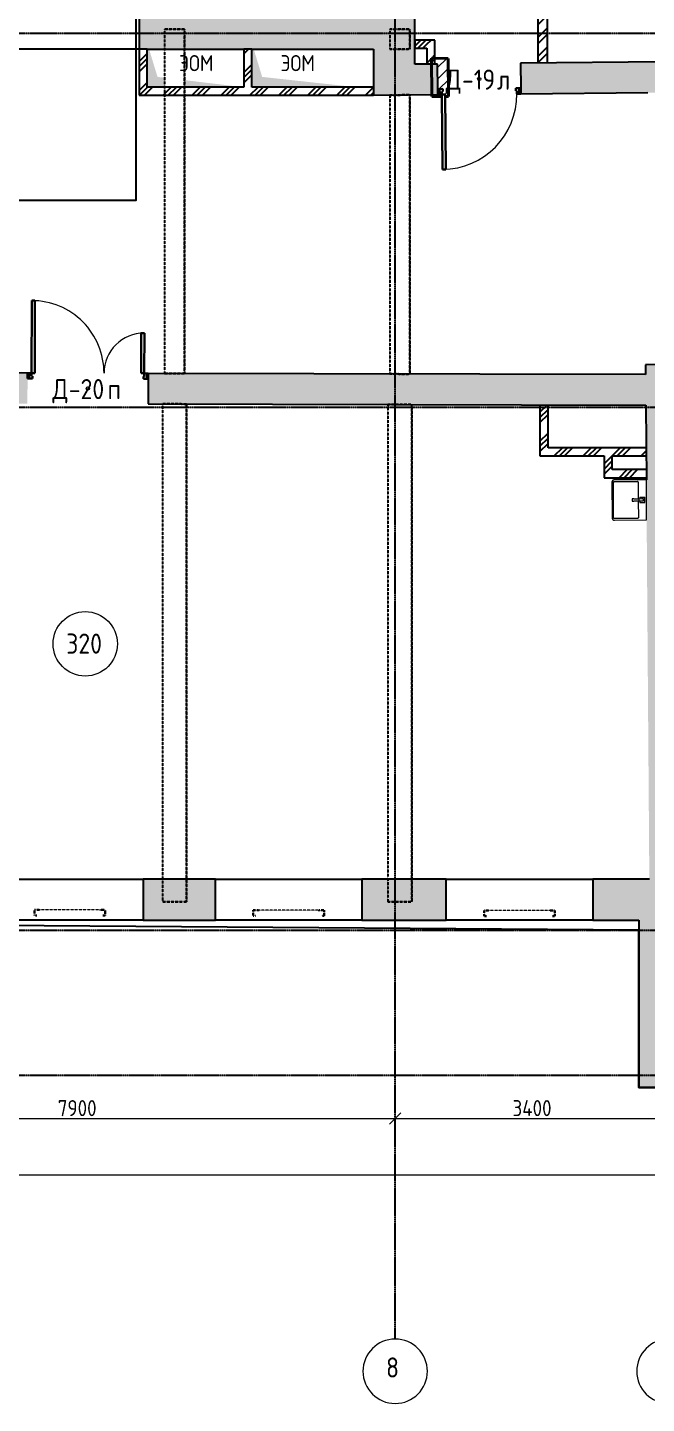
# Model space of a CAD drawing. Header units: millimetres. Extents: x -33838 to 476301, y -41806 to 120107.
# Drawn here: x 250420 to 258108, y -3626 to 13476 of the extents above; entities that cross this region are included whole.
import ezdxf

# ---------------------------------------------------------------- set-up
doc = ezdxf.new("R2010")
doc.units = ezdxf.units.MM
for name, pattern in [('ADSK_Линия сетки', [25, 20, -2.5, 0, -2.5]), ('ADSK_Сверху', [4.5, 3, -1.5]), ('ADSK_Снесено', [4.5, 3, -1.5])]:
    doc.linetypes.add(name, pattern=pattern)
for name, color, linetype, lineweight, true_color in [('_ Окна', 5, 'Continuous', 30, 0x0000ff), ('Стены внутренние', 5, 'Continuous', 18, 0x0000ff), ('Стены наружные', 1, 'ADSK_Снесено', 18, 0xff0000)]:
    doc.layers.add(name, color=color, linetype=linetype, lineweight=lineweight, true_color=true_color)
for name, color, linetype, lineweight in [('Аннотация', 7, 'Continuous', 9), ('Двери', 251, 'Continuous', 18), ('Каркас', 7, 'Continuous', 18), ('Марки дверей', 7, 'Continuous', 20), ('Марки помещений', 7, 'Continuous', 20), ('Окна', 251, 'Continuous', 18), ('Оси', 7, 'Continuous', 9), ('Сантехника', 251, 'Continuous', 18), ('Стены', 7, 'Continuous', 18), ('Стены разрез', 7, 'Continuous', 40), ('Узлы', 7, 'Continuous', 18)]:
    doc.layers.add(name, color=color, linetype=linetype, lineweight=lineweight)
doc.styles.add('GOST Common_1', font='GOST Common_0.ttf', dxfattribs={"width": 0.9, "height": 200})
doc.styles.add('GOST Common_2', font='GOST Common_0.ttf', dxfattribs={"width": 0.9, "height": 250})
doc.styles.add('ISOCPEUR', font='isocpeur.ttf', dxfattribs={"height": 250})
doc.dimstyles.new('ADSK_Основной_2_5_мм', dxfattribs={"dimscale": 304.8, "dimtxt": 251.428749, "dimasz": 0.463911, "dimexe": 0.492126, "dimexo": 0.492126, "dimgap": 0.098425, "dimtad": 1, "dimdec": 1, "dimrnd": 0.1, "dimdsep": 46, "dimtxsty": 'GOST Common_1', "dimblk1": 'OBLIQUE', "dimblk2": 'OBLIQUE', "dimsah": 1, "dimcen": 0.09, "dimdle": 0.492126, "dimazin": 2, "dimtfac": 1, "dimtdec": 4, "dimtix": 1, "dimtmove": 0, "dimatfit": 3, "dimfxl": 1, "dimtvp": 1, "dimtfill": 1, "dimtolj": 1, "dimtzin": 0, "dimlwd": 20, "dimlwe": 20, "dimarcsym": 2})
pattern_1 = [(45, (215977.25, 150), (-179.6051, 179.6051), []), (45, (216040.75, 150), (0, 359.2102), []), (45, (215913.75, 150), (0, 359.2102), [])]

# ---------------------------------------------------------------- blocks, each defined once
blk = doc.blocks.new('Витраж-тент со смещением вовне - 60мм 30 сдвиг-1466942-03 План 3-го этажа')
at = {"layer": '_ Окна', "color": 161, "linetype": 'ADSK_Сверху', "true_color": 0xaaaaff}
for p, q in [((-440, 25), (-440, -45)), ((-440, 25), (-410, 25)), ((-440, -45), (-440, 25)), ((440, 25), (410, 25)), ((440, -45), (440, 25)), ((440, -45), (440, 25)), ((-380, -45), (-440, -45)), ((-380, -35), (-380, -45)), ((380, -35), (380, -45)), ((380, -45), (440, -45))]:
    blk.add_line(p, q, dxfattribs=at)
at = {"layer": 'Окна', "color": 161, "linetype": 'ADSK_Сверху', "true_color": 0xaaaaff}
blk.add_line((-380, -45), (380, -45), dxfattribs=at)
blk = doc.blocks.new('Новые проёмы 3 этаж - Новые проёмы 3 этаж-1676495-03 План 3-го этажа')
at = {"layer": 'Стены'}
h = blk.add_hatch(dxfattribs=at)
h.set_pattern_fill('FP_4', color=256, style=0, pattern_type=2)
h.set_pattern_definition([(45, (0, 0), (-70.71068, 70.71068), [])])
h.paths.add_polyline_path([(39591, 12492), (39631, 12492), (39631, 12470), (39671, 12470), (39669, 12942), (39460, 12947), (39461, 12871), (39537, 12872), (39541, 12562), (39600, 12562), (39600, 12532), (39590, 12532), (39591, 12497)])
h.paths.add_polyline_path([(39465, 12469), (39591, 12470), (39590, 12492), (39465, 12491), (39465, 12484)])
at = {"layer": 'Стены разрез'}
for p, q in [((39669, 12942), (39460, 12947)), ((39460, 12947), (39465, 12469)), ((39671, 12470), (39669, 12942)), ((39465, 12469), (39591, 12470)), ((39631, 12470), (39671, 12470))]:
    blk.add_line(p, q, dxfattribs=at)
blk = doc.blocks.new('AC_Дверь_Двупольная - Д-20п 1500х2200h-2039721-03 План 3-го этажа')
at = {"layer": 'Двери', "lineweight": 30}
for p, q in [((-700, 1090), (-660, 1090)), ((-700, 190), (-700, 1090)), ((-660, 1090), (-660, 190)), ((700, 690), (660, 690)), ((660, 690), (660, 190)), ((700, 190), (700, 690)), ((-750, 190), (-730, 190)), ((-750, 120), (-750, 190)), ((-730, 190), (-700, 190)), ((-730, 120), (-730, 190)), ((-730, 190), (-730, 120)), ((-660, 190), (-700, 190)), ((-700, 190), (-700, 150)), ((660, 190), (700, 190)), ((730, 190), (700, 190)), ((700, 190), (700, 150)), ((730, 120), (730, 190)), ((750, 190), (730, 190)), ((730, 190), (730, 120)), ((750, 120), (750, 190)), ((-730, 120), (-750, 120)), ((-690, 120), (-730, 120)), ((-700, 150), (-690, 150)), ((-690, 150), (-690, 120)), ((700, 150), (690, 150)), ((690, 150), (690, 120)), ((690, 120), (730, 120)), ((730, 120), (750, 120))]:
    blk.add_line(p, q, dxfattribs=at)
at = {"layer": 'Двери'}
for centre, radius, start, end in [((-700, 190), 900, 360, 90), ((700, 190), 500, 90, 180)]:
    blk.add_arc(centre, radius, start, end, dxfattribs=at)
blk = doc.blocks.new('AC_Дверь_Однопольная - Д-19л 1030х2200h-1983133-03 План 3-го этажа')
at = {"layer": 'Двери', "lineweight": 30}
for p, q in [((465, 1120), (425, 1120)), ((425, 1120), (425, 190)), ((465, 190), (465, 1120)), ((-495, 190), (-515, 190)), ((-515, 190), (-515, 120)), ((-465, 190), (-495, 190)), ((-495, 190), (-495, 120)), ((-495, 120), (-495, 190)), ((-465, 150), (-465, 190)), ((425, 190), (465, 190)), ((495, 190), (465, 190)), ((465, 190), (465, 150)), ((495, 120), (495, 190)), ((515, 190), (495, 190)), ((495, 190), (495, 120)), ((515, 120), (515, 190)), ((-515, 120), (-495, 120)), ((-495, 120), (-455, 120)), ((-455, 150), (-465, 150)), ((-455, 120), (-455, 150)), ((465, 150), (455, 150)), ((455, 150), (455, 120)), ((455, 120), (495, 120)), ((495, 120), (515, 120))]:
    blk.add_line(p, q, dxfattribs=at)
at = {"layer": 'Двери'}
blk.add_arc((465, 190), 930, 90, 180, dxfattribs=at)
blk = doc.blocks.new('Parametric_Porcelain_bathroom_sink_20774 - 500х430мм-V219-03 План 3-го этажа')
at = {"layer": 'Сантехника'}
for p, q in [((-125, 540), (-125, 140)), ((-105, 253), (-105, 540)), ((345, 570), (-95, 570)), ((-95, 550), (345, 550)), ((355, 540), (355, 253)), ((375, 140), (375, 540)), ((110, 243), (-95, 243)), ((93, 221), (93, 162)), ((110, 223), (95, 223)), ((140, 319), (110, 319)), ((110, 319), (110, 296)), ((140, 319), (110, 319)), ((110, 236), (110, 296)), ((110, 201), (110, 236)), ((140, 236), (110, 236)), ((110, 181), (110, 201)), ((140, 181), (110, 181)), ((140, 296), (140, 319)), ((140, 296), (140, 236)), ((345, 243), (140, 243)), ((140, 236), (140, 201)), ((155, 223), (140, 223)), ((140, 201), (140, 181)), ((156, 162), (156, 221)), ((-125, 140), (-120, 140)), ((-120, 140), (-115, 140)), ((-115, 140), (365, 140)), ((95, 160), (155, 160)), ((365, 140), (370, 140)), ((370, 140), (375, 140))]:
    blk.add_line(p, q, dxfattribs=at)
at = {"layer": 'Сантехника', "flags": 128}
for points in [[(-95, 570), (-96, 570), (-97, 570), (-99, 570), (-100, 570), (-101, 569), (-102, 569), (-103, 569), (-104, 568), (-106, 568), (-107, 568), (-108, 567), (-109, 567), (-110, 566), (-111, 565), (-112, 565), (-113, 564), (-114, 563), (-115, 563), (-116, 562), (-117, 561), (-117, 560), (-118, 559), (-119, 558), (-120, 557), (-120, 556), (-121, 555), (-121, 554), (-122, 553), (-123, 552), (-123, 551), (-123, 550), (-124, 549), (-124, 547), (-124, 546), (-125, 545), (-125, 544), (-125, 543), (-125, 542), (-125, 540), (-125, 540)], [(-105, 540), (-105, 540), (-105, 541), (-105, 541), (-105, 542), (-105, 542), (-105, 542), (-105, 543), (-104, 543), (-104, 544), (-104, 544), (-104, 544), (-104, 545), (-104, 545), (-103, 545), (-103, 546), (-103, 546), (-103, 546), (-103, 547), (-102, 547), (-102, 547), (-102, 547), (-101, 548), (-101, 548), (-101, 548), (-100, 548), (-100, 549), (-100, 549), (-99, 549), (-99, 549), (-99, 549), (-98, 549), (-98, 550), (-97, 550), (-97, 550), (-97, 550), (-96, 550), (-96, 550), (-96, 550), (-95, 550), (-95, 550)], [(-105, 541), (-105, 541), (-105, 541), (-105, 540), (-105, 540)], [(-101, 548), (-101, 548), (-102, 548), (-102, 547), (-102, 547), (-102, 547)], [(-95, 550), (-95, 550), (-96, 550), (-96, 550), (-97, 550)], [(375, 540), (375, 541), (375, 542), (375, 544), (375, 545), (374, 546), (374, 547), (374, 548), (373, 549), (373, 551), (373, 552), (372, 553), (372, 554), (371, 555), (370, 556), (370, 557), (369, 558), (368, 559), (368, 560), (367, 561), (366, 562), (365, 562), (364, 563), (363, 564), (362, 565), (361, 565), (360, 566), (359, 566), (358, 567), (357, 568), (356, 568), (355, 568), (354, 569), (352, 569), (351, 569), (350, 570), (349, 570), (348, 570), (347, 570), (345, 570), (345, 570)], [(346, 550), (346, 550), (346, 550), (345, 550), (345, 550)], [(345, 550), (345, 550), (346, 550), (346, 550), (347, 550), (347, 550), (347, 550), (348, 550), (348, 549), (349, 549), (349, 549), (349, 549), (350, 549), (350, 549), (350, 548), (351, 548), (351, 548), (351, 548), (352, 548), (352, 547), (352, 547), (352, 547), (353, 546), (353, 546), (353, 546), (353, 545), (354, 545), (354, 545), (354, 544), (354, 544), (354, 544), (354, 543), (355, 543), (355, 542), (355, 542), (355, 542), (355, 541), (355, 541), (355, 541), (355, 540), (355, 540)], [(353, 546), (353, 546), (353, 547), (352, 547), (352, 547), (352, 547)], [(355, 540), (355, 540), (355, 541), (355, 541), (355, 542)], [(-105, 253), (-105, 253), (-105, 252), (-105, 252), (-105, 252)], [(-95, 243), (-95, 243), (-96, 243), (-96, 243), (-97, 243), (-97, 243), (-97, 243), (-98, 244), (-98, 244), (-99, 244), (-99, 244), (-99, 244), (-100, 244), (-100, 244), (-100, 245), (-101, 245), (-101, 245), (-101, 245), (-102, 246), (-102, 246), (-102, 246), (-102, 246), (-103, 247), (-103, 247), (-103, 247), (-103, 248), (-104, 248), (-104, 248), (-104, 249), (-104, 249), (-104, 250), (-104, 250), (-105, 250), (-105, 251), (-105, 251), (-105, 251), (-105, 252), (-105, 252), (-105, 253), (-105, 253), (-105, 253)], [(-103, 247), (-103, 247), (-103, 247), (-102, 246), (-102, 246), (-102, 246)], [(-96, 243), (-96, 243), (-96, 243), (-95, 243), (-95, 243)], [(355, 253), (355, 253), (355, 252), (355, 252), (355, 252), (355, 251), (355, 251), (355, 250), (354, 250), (354, 250), (354, 249), (354, 249), (354, 249), (354, 248), (353, 248), (353, 248), (353, 247), (353, 247), (353, 247), (352, 246), (352, 246), (352, 246), (351, 245), (351, 245), (351, 245), (350, 245), (350, 245), (350, 244), (349, 244), (349, 244), (349, 244), (348, 244), (348, 244), (347, 243), (347, 243), (347, 243), (346, 243), (346, 243), (346, 243), (345, 243), (345, 243)], [(345, 243), (345, 243), (346, 243), (346, 243), (347, 243)], [(351, 245), (351, 245), (352, 246), (352, 246), (352, 246), (352, 246)], [(355, 252), (355, 252), (355, 253), (355, 253), (355, 253)]]:
    blk.add_lwpolyline(points, dxfattribs=at)
at = {"layer": 'Сантехника'}
for centre, radius, start, end in [((95, 221), 1.87, 120, 150), ((95, 221), 1.87, 90, 180), ((95, 221), 1.87, 120, 150), ((95, 221), 1.87, 120, 150), ((155, 221), 1.87, 0, 90), ((155, 221), 1.87, 30, 60), ((155, 221), 1.87, 30, 60), ((155, 221), 1.87, 30, 60), ((95, 162), 1.49, 180, 270), ((155, 162), 1.49, 270, 360)]:
    blk.add_arc(centre, radius, start, end, dxfattribs=at)
blk = doc.blocks.new('Ось сетки - Круг_Ø8 мм-6577-03 План 3-го этажа')
at = {"layer": 'Оси', "lineweight": 20}
for start, end in [(360, 180), (180, 360)]:
    blk.add_arc((0, 0), 4, start, end, dxfattribs=at)
blk = doc.blocks.new('ADSK_Марка_Помещение_ОдноЗначение - Номер-247393-03 План 3-го этажа')
at = {"layer": 'Марки помещений'}
blk.add_circle((0, 0), 4, dxfattribs=at)
blk = doc.blocks.new('_Oblique')
at = {"color": 0, "linetype": 'ByBlock', "lineweight": -2}
blk.add_line((-0.5, -0.5), (0.5, 0.5), dxfattribs=at)
blk = doc.blocks.new('*D2154')
at = {"color": 0, "lineweight": 20, "transparency": 16777216}
for p, q in [((246937, -85), (255137, -85)), ((247087, -135), (247087, -235)), ((254987, -135), (254987, -235))]:
    blk.add_line(p, q, dxfattribs=at)
at = {"layer": 'Defpoints', "color": 0, "transparency": 16777216}
for p in [(247087, 15), (254987, 15), (254987, -85)]:
    blk.add_point(p, dxfattribs=at)
at = {"color": 0, "lineweight": 20, "transparency": 16777216, "xscale": 141.4, "yscale": 141.4, "zscale": 141.4, "rotation": 180}
blk.add_blockref('_Oblique', (247087, -85), dxfattribs=at)
at = {"color": 0, "lineweight": 20, "transparency": 16777216, "xscale": 141.4, "yscale": 141.4, "zscale": 141.4}
blk.add_blockref('_Oblique', (254987, -85), dxfattribs=at)
at = {"color": 0, "lineweight": 25, "transparency": 16777216, "insert": (251037, 45), "char_height": 200, "width": 756.84, "attachment_point": 5, "style": 'GOST Common_1', "bg_fill": 3, "box_fill_scale": 1.1, "bg_fill_color": 256, "bg_fill_true_color": 13158600, "bg_fill_transparency": 0}
blk.add_mtext('\\A1;7900', dxfattribs=at)
blk = doc.blocks.new('*D2155')
at = {"color": 0, "lineweight": 20, "transparency": 16777216}
for p, q in [((254837, -85), (258537, -85)), ((254987, -135), (254987, -235)), ((258387, -135), (258387, -235))]:
    blk.add_line(p, q, dxfattribs=at)
at = {"layer": 'Defpoints', "color": 0, "transparency": 16777216}
for p in [(254987, 15), (258387, 15), (258387, -85)]:
    blk.add_point(p, dxfattribs=at)
at = {"color": 0, "lineweight": 20, "transparency": 16777216, "xscale": 141.4, "yscale": 141.4, "zscale": 141.4, "rotation": 180}
blk.add_blockref('_Oblique', (254987, -85), dxfattribs=at)
at = {"color": 0, "lineweight": 20, "transparency": 16777216, "xscale": 141.4, "yscale": 141.4, "zscale": 141.4}
blk.add_blockref('_Oblique', (258387, -85), dxfattribs=at)
at = {"color": 0, "lineweight": 25, "transparency": 16777216, "insert": (256687, 45), "char_height": 200, "width": 782.41, "attachment_point": 5, "style": 'GOST Common_1', "bg_fill": 3, "box_fill_scale": 1.1, "bg_fill_color": 256, "bg_fill_true_color": 13158600, "bg_fill_transparency": 0}
blk.add_mtext('\\A1;3400', dxfattribs=at)
blk = doc.blocks.new('*D2166')
at = {"color": 0, "lineweight": 20, "transparency": 16777216}
for p, q in [((209887, -785), (272037, -785)), ((210037, -835), (210037, -935)), ((271887, -835), (271887, -935))]:
    blk.add_line(p, q, dxfattribs=at)
at = {"layer": 'Defpoints', "color": 0, "transparency": 16777216}
for p in [(210037, -685), (271887, -685), (271887, -785)]:
    blk.add_point(p, dxfattribs=at)
at = {"color": 0, "lineweight": 20, "transparency": 16777216, "xscale": 141.4, "yscale": 141.4, "zscale": 141.4, "rotation": 180}
blk.add_blockref('_Oblique', (210037, -785), dxfattribs=at)
at = {"color": 0, "lineweight": 20, "transparency": 16777216, "xscale": 141.4, "yscale": 141.4, "zscale": 141.4}
blk.add_blockref('_Oblique', (271887, -785), dxfattribs=at)
at = {"color": 0, "lineweight": 25, "transparency": 16777216, "insert": (240962, -655), "char_height": 200, "width": 889.8, "attachment_point": 5, "style": 'GOST Common_1', "bg_fill": 3, "box_fill_scale": 1.1, "bg_fill_color": 256, "bg_fill_true_color": 13158600, "bg_fill_transparency": 0}
blk.add_mtext('\\A1;61850', dxfattribs=at)
blk = doc.blocks.new('ADSK_Марка_Дверь - Типоразмер_ADSK_Марка-58376-03 План 3-го этажа')
at = {"layer": 'Марки дверей', "lineweight": 9}
blk.add_circle((0, 0), 0.2, dxfattribs=at)

msp = doc.modelspace()

# ---------------------------------------------------------------- hatches: boundary and pattern name
at = {"layer": 'Стены внутренние', "lineweight": 25, "true_color": 0x636466}
h = msp.add_hatch(dxfattribs=at)
h.set_pattern_fill('FP_2', color=251, style=0, pattern_type=2)
h.set_pattern_definition([(45, (215977.25, 150), (-117.8655, 117.8655), []), (45, (216055.83, 150), (-117.8655, 117.8655), [])])
h.paths.add_polyline_path([(256759.22066, 13033.48335), (256879.22066, 13034.63379), (256879.22066, 13868.09966), (256759.22066, 13868.09966), (256759.22066, 13048.53488)])
h = msp.add_hatch(dxfattribs=at)
h.set_pattern_fill('FP_1', color=251, style=0, pattern_type=2)
h.set_pattern_definition(pattern_1)
h.paths.add_polyline_path([(251906.82808, 12733.9079), (251906.82808, 13206.63165), (251806.82808, 13206.63165), (251806.82808, 12733.9079), (251901.92445, 12733.9079)])
h = msp.add_hatch(dxfattribs=at)
h.set_pattern_fill('FP_1', color=251, style=0, pattern_type=2)
h.set_pattern_definition(pattern_1)
h.paths.add_polyline_path([(253205.59174, 12733.9079), (253206.82808, 12733.9079), (253206.82808, 13206.63165), (253106.82808, 13206.63165), (253106.82808, 12733.9079)])
msp.add_hatch(color=251, dxfattribs=at).paths.add_polyline_path([(254719.15905, 12633.9079), (255229.15905, 12638.79725), (255229.15905, 13206.63165), (254719.15905, 13206.63165), (254719.15905, 12735.23504)])
h = msp.add_hatch(dxfattribs=at)
h.set_pattern_fill('FP_1', color=251, style=0, pattern_type=2)
h.set_pattern_definition(pattern_1)
h.paths.add_polyline_path([(255380.15905, 13219.1501), (255380.15905, 13319.1501), (255230.15905, 13319.1501), (255230.15905, 13219.1501)])
h = msp.add_hatch(dxfattribs=at)
h.set_pattern_fill('FP_1', color=251, style=0, pattern_type=2)
h.set_pattern_definition(pattern_1)
h.paths.add_polyline_path([(255380.15905, 13020.26234), (255438.31182, 13021.54706), (255437.59149, 13096.68324), (255480.15905, 13096.68324), (255480.15905, 13319.1501), (255380.15905, 13319.1501), (255380.15905, 13021.22104)])
h = msp.add_hatch(color=251, dxfattribs=at)
h.paths.add_polyline_path([(255229.15905, 12638.79725), (255517.80821, 12641.56452), (255514.16533, 13021.54706), (255229.15905, 13018.81471), (255229.15905, 12683.93065)])
h.paths.add_polyline_path([(256547.76088, 12651.43863), (259050.17217, 12675.42915), (259045.77152, 13055.40442), (256544.118, 13031.42117), (256547.6157, 12666.58188)])
h = msp.add_hatch(dxfattribs=at)
h.set_pattern_fill('FP_1', color=251, style=0, pattern_type=2)
h.set_pattern_definition(pattern_1)
h.paths.add_polyline_path([(254719.15905, 12633.9079), (254719.15905, 12733.9079), (251806.82808, 12733.9079), (251806.82808, 12633.9079), (254427.14149, 12633.9079)])
h = msp.add_hatch(color=251, dxfattribs=at)
h.paths.add_polyline_path([(258100.31958, 8781.41711), (258097.49102, 9161.42592), (251920.51599, 9177.7535), (251919.51154, 8797.75483), (258042.55858, 8781.56979)])
h.paths.add_polyline_path([(250419.51678, 8801.71976), (250420.3362, 9181.71844), (243349.51668, 9200.40921), (243348.51223, 8820.41054), (249544.59255, 8804.03245)])
h.paths.add_polyline_path([(241848.51747, 8824.37547), (241849.33689, 9204.37414), (234840.12747, 9222.90206), (234840.12747, 8842.90073), (241580.63653, 8825.08356)])
h.paths.add_polyline_path([(233339.12826, 8846.86832), (233339.94768, 9226.86699), (231140.59406, 9232.68103), (231139.58961, 8852.68236), (232774.02347, 8848.36206)])
h.paths.add_polyline_path([(229639.59485, 8856.64729), (229640.41427, 9236.64596), (224110.2776, 9251.26425), (224111.02308, 8871.26096), (227566.26747, 8862.12771)])
h = msp.add_hatch(color=251, dxfattribs=at)
h.paths.add_polyline_path([(258344.73046, 2889.50427), (258524.186, 2889.50427), (258476.56978, 9286.60586), (258096.58031, 9283.77744), (258144.17547, 2889.50427), (258307.1428, 2889.50427)])
h.paths.add_polyline_path([(258110.91435, 7360.5389), (258110.90537, 7360.54065), (258202.53797, 7360.54055)])
h = msp.add_hatch(dxfattribs=at)
h.set_pattern_fill('FP_1', color=251, style=0, pattern_type=2)
h.set_pattern_definition(pattern_1)
h.paths.add_polyline_path([(256785.95971, 8152.52642), (256885.95971, 8152.52642), (256885.95971, 8784.62703), (256785.95971, 8784.89136), (256785.95971, 8200.43567)])
h = msp.add_hatch(dxfattribs=at)
h.set_pattern_fill('FP_1', color=251, style=0, pattern_type=2)
h.set_pattern_definition(pattern_1)
h.paths.add_polyline_path([(256885.95971, 8152.52642), (258105.00067, 8152.52642), (258104.25633, 8252.52642), (256885.95971, 8252.52642)])
h = msp.add_hatch(dxfattribs=at)
h.set_pattern_fill('FP_1', color=251, style=0, pattern_type=2)
h.set_pattern_definition(pattern_1)
h.paths.add_polyline_path([(257681.2497, 7880.52642), (257681.2497, 8152.52642), (257581.2497, 8152.52642), (257581.2497, 7880.52642)])
h = msp.add_hatch(dxfattribs=at)
h.set_pattern_fill('FP_1', color=251, style=0, pattern_type=2)
h.set_pattern_definition(pattern_1)
h.paths.add_polyline_path([(258107.02527, 7880.52642), (258106.28093, 7980.52642), (257681.2497, 7980.52642), (257681.2497, 7880.52642), (258104.25633, 7880.52642)])
at = {"layer": 'Стены наружные', "linetype": 'Continuous', "lineweight": 25, "true_color": 0x636466}
h = msp.add_hatch(color=251, dxfattribs=at)
h.paths.add_polyline_path([(254427.14149, 13206.63165), (255229.15905, 13206.63165), (255229.15905, 13716.63165), (251806.06998, 13716.63165), (251806.06998, 13206.63165), (253259.2774, 13206.63165)])
h.paths.add_polyline_path([(249008.09108, 13206.63165), (249986.06998, 13206.63165), (249986.06998, 13716.63165), (249008.09108, 13716.63165), (249008.09108, 13248.53001)])
h.paths.add_polyline_path([(246252.09288, 13206.63165), (247188.09108, 13206.63165), (247188.09108, 13716.63165), (246156.10822, 13716.63165), (246156.10822, 13206.63165)])
h.paths.add_polyline_path([(243916.3647, 13206.63165), (244336.10822, 13206.63165), (244336.10822, 13716.63165), (243368.65474, 13716.63165), (243368.65474, 13206.63165), (243913.88016, 13206.63165)])
h.paths.add_polyline_path([(241548.65474, 13206.63165), (241548.65474, 13716.63165), (240529.62117, 13716.63165), (240529.62117, 13206.63165)])
h.paths.add_polyline_path([(238709.62117, 13206.63165), (238709.62117, 13716.63165), (237735.92104, 13716.63165), (237735.92104, 13206.63165), (238077.04426, 13206.63165)])
h.paths.add_polyline_path([(235915.92104, 13206.63165), (235915.92104, 13716.63165), (234944.11719, 13716.63165), (234944.11719, 13206.63165), (235313.76225, 13206.63165)])
h.paths.add_polyline_path([(233124.11719, 13206.63165), (233124.11719, 13716.63165), (232090.15842, 13716.63165), (232090.15842, 13206.63165), (232237.72382, 13206.63165)])
h.paths.add_polyline_path([(228302.41782, 13206.63165), (230270.15842, 13206.63165), (230270.15842, 13716.63165), (226808.57231, 13716.63165), (226808.57231, 13206.63165), (228104.16491, 13206.63165)])
h = msp.add_hatch(color=251, dxfattribs=at)
h.paths.add_polyline_path([(257441.35445, 2379.50427), (258524.186, 2379.50427), (258524.186, 2889.50427), (257441.35445, 2889.50427), (257441.35445, 2682.85569)])
h.paths.add_polyline_path([(255595.00558, 2379.50427), (255621.35445, 2379.50427), (255621.35445, 2889.50427), (254574.41538, 2889.50427), (254574.41538, 2379.50427)])
h.paths.add_polyline_path([(251855.0874, 2379.50427), (252754.41538, 2379.50427), (252754.41538, 2889.50427), (251855.0874, 2889.50427), (251855.0874, 2682.85569)])
h.paths.add_polyline_path([(249742.9939, 2379.50427), (250035.0874, 2379.50427), (250035.0874, 2889.50427), (249034.4899, 2889.50427), (249034.4899, 2379.50427)])
h.paths.add_polyline_path([(246252.09288, 2379.50427), (247214.4899, 2379.50427), (247214.4899, 2889.50427), (246184.43806, 2889.50427), (246184.43806, 2379.50427)])
h.paths.add_polyline_path([(243916.3647, 2379.50427), (244364.43806, 2379.50427), (244364.43806, 2889.50427), (243340.29693, 2889.50427), (243340.29693, 2379.50427)])
h.paths.add_polyline_path([(241520.29693, 2379.50427), (241520.29693, 2889.50427), (240560.30672, 2889.50427), (240560.30672, 2379.50427)])
h.paths.add_polyline_path([(238740.30672, 2379.50427), (238740.30672, 2889.50427), (237732.02874, 2889.50427), (237732.02874, 2379.50427)])
h.paths.add_polyline_path([(235912.02874, 2379.50427), (235912.02874, 2889.50427), (234918.25319, 2889.50427), (234918.25319, 2379.50427)])
h.paths.add_polyline_path([(233098.25319, 2379.50427), (233098.25319, 2889.50427), (232081.46836, 2889.50427), (232081.46836, 2379.50427), (232585.33884, 2379.50427)])
h.paths.add_polyline_path([(230261.46836, 2379.50427), (230261.46836, 2889.50427), (229268.43842, 2889.50427), (229268.43842, 2379.50427), (229901.99565, 2379.50427)])
h.paths.add_polyline_path([(224250.2517, 2379.50427), (224642.53397, 2379.50427), (224642.53397, 2889.50427), (224250.2517, 2889.50427), (224250.2517, 2657.85807)])
h.paths.add_polyline_path([(227448.43842, 2379.50427), (227448.43842, 2889.50427), (226462.53397, 2889.50427), (226462.53397, 2379.50427)])
msp.add_hatch(color=251, dxfattribs=at).paths.add_polyline_path([(258524.186, 300.23165), (258524.186, 2379.50427), (258014.186, 2379.50427), (258014.186, 300.23165), (258356.68908, 300.23165)])
at = {"layer": 'Узлы', "lineweight": 25, "true_color": 0x636466}
for points in [[(253106.82808, 12733.9079), (252370.73207, 12821.95392), (252370.73207, 12735.23504), (252120.73207, 12735.23504), (252120.73207, 12851.85695), (252035.02834, 12862.10816), (251930.31514, 13206.63165), (251906.82808, 13206.63165), (251906.82808, 12733.9079), (253105.625, 12733.9079)], [(254506.82808, 12733.9079), (253335.02834, 12862.10816), (253230.31514, 13206.63165), (253206.82808, 13206.63165), (253206.82808, 12733.9079), (254427.14149, 12733.9079)]]:
    msp.add_hatch(color=251, dxfattribs=at).paths.add_polyline_path(points)

# ---------------------------------------------------------------- linework, layer by layer
at = {"linetype": 'ADSK_Линия сетки', "lineweight": 25}
for p, q in [((254987.16465, -2825.79407), (254987.16465, 21818.8012)), ((204891.02955, 13406.78828), (273118.97256, 13406.78828)), ((204891.02955, 8756.78828), (273118.97256, 8756.78828)), ((204891.02955, 2256.78828), (273118.97256, 2256.78828)), ((204891.02955, 456.78828), (273118.97256, 456.78828))]:
    msp.add_line(p, q, dxfattribs=at)
at = {"color": 251, "lineweight": 25, "true_color": 0x636466}
msp.add_lwpolyline([(227282.49042, 21068.63165), (227278.57231, 13720.1816), (230264.82808, 13716.63165), (230264.82808, 13206.63165), (228402.41782, 13206.63165), (228402.41782, 11328.12025), (251770.02309, 11328.12025), (251770.02309, 13716.63165), (254719.15905, 13716.63165), (254706.9581, 21084.05859), (247294.27031, 21084.05859), (247294.27031, 43675.12698), (234433.08966, 43675.12698), (234433.08966, 21068.63165), (227282.49042, 21068.63165)], dxfattribs=at)
at = {"layer": 'Каркас', "color": 251, "linetype": 'ADSK_Сверху', "lineweight": 25, "true_color": 0x636466}
for p, q in [((252370.73207, 13453.70764), (252120.73207, 13453.70764)), ((252120.73207, 13453.70764), (252370.73207, 13453.70764)), ((252120.73207, 13453.70764), (252120.73207, 9177.22427)), ((252120.73207, 13453.70764), (252120.73207, 9177.22427)), ((252370.73207, 9176.56345), (252370.73207, 13453.70764)), ((252370.73207, 13453.70764), (252370.73207, 9176.56345)), ((255170.73207, 13453.70764), (254920.73207, 13453.70764)), ((254920.73207, 13453.70764), (255170.73207, 13453.70764)), ((254920.73207, 13453.70764), (254920.73207, 13206.63165)), ((254920.73207, 13453.70764), (254920.73207, 13206.63165)), ((255170.73207, 13206.63165), (255170.73207, 13453.70764)), ((255170.73207, 13453.70764), (255170.73207, 13206.63165)), ((255170.73207, 13206.63165), (254920.73207, 13206.63165)), ((254920.73207, 13206.63165), (255170.73207, 13206.63165)), ((255170.73207, 12638.23711), (254920.73207, 12635.84037)), ((254920.73207, 12635.84037), (255170.73207, 12638.23711)), ((254920.73207, 12635.84037), (254920.73207, 9169.82304)), ((254920.73207, 12635.84037), (254920.73207, 9169.82304)), ((255170.73207, 9169.16221), (255170.73207, 12638.23711)), ((255170.73207, 12638.23711), (255170.73207, 9169.16221)), ((252120.73207, 9177.22427), (252370.73207, 9176.56345)), ((252370.73207, 9176.56345), (252120.73207, 9177.22427)), ((254920.73207, 9169.82304), (255170.73207, 9169.16221)), ((255170.73207, 9169.16221), (254920.73207, 9169.82304)), ((252395.73207, 8796.49604), (252095.73207, 8797.28903)), ((252095.73207, 8797.28903), (252095.73207, 2609.72506)), ((252095.73207, 8797.28903), (252095.73207, 2609.72506)), ((252095.73207, 8797.28903), (252395.73207, 8796.49604)), ((252395.73207, 2609.72506), (252395.73207, 8796.49604)), ((252395.73207, 8796.49604), (252395.73207, 2609.72506)), ((255195.73207, 8789.0948), (254895.73207, 8789.88779)), ((254895.73207, 8789.88779), (254895.73207, 2609.72506)), ((254895.73207, 8789.88779), (254895.73207, 2609.72506)), ((254895.73207, 8789.88779), (255195.73207, 8789.0948)), ((255195.73207, 2609.72506), (255195.73207, 8789.0948)), ((255195.73207, 8789.0948), (255195.73207, 2609.72506)), ((252395.73207, 2609.72506), (252095.73207, 2609.72506)), ((252095.73207, 2609.72506), (252395.73207, 2609.72506)), ((255195.73207, 2609.72506), (254895.73207, 2609.72506)), ((254895.73207, 2609.72506), (255195.73207, 2609.72506))]:
    msp.add_line(p, q, dxfattribs=at)
at = {"layer": 'Стены внутренние', "color": 251, "lineweight": 25, "true_color": 0x636466}
for p, q in [((256759.22066, 13868.09966), (256759.22066, 13033.48335)), ((256879.22066, 13034.63379), (256879.22066, 13748.09966)), ((251806.82808, 13206.63165), (251806.82808, 12633.9079)), ((251906.82808, 13206.63165), (251806.82808, 13206.63165)), ((251906.82808, 12733.9079), (251906.82808, 13206.63165)), ((253106.82808, 13206.63165), (253106.82808, 12733.9079)), ((253206.82808, 13206.63165), (253106.82808, 13206.63165)), ((253206.82808, 12733.9079), (253206.82808, 13206.63165)), ((254719.15905, 13206.63165), (254719.15905, 12633.9079)), ((255229.15905, 13018.81471), (255229.15905, 13206.63165)), ((255480.15905, 13319.1501), (255230.15905, 13319.1501)), ((255230.15905, 13319.1501), (255230.15905, 13219.1501)), ((255230.15905, 13219.1501), (255380.15905, 13219.1501)), ((255380.15905, 13219.1501), (255380.15905, 13020.26234)), ((255480.15905, 13021.22104), (255480.15905, 13319.1501)), ((255514.16533, 13021.54706), (255229.15905, 13018.81471)), ((255517.13716, 12711.5613), (255514.16533, 13021.54706)), ((258329.22066, 13048.53488), (256544.118, 13031.42117)), ((256544.118, 13031.42117), (256547.08982, 12721.43542)), ((253106.82808, 12733.9079), (251906.82808, 12733.9079)), ((254719.15905, 12733.9079), (253206.82808, 12733.9079)), ((256547.76088, 12651.43863), (258127.32808, 12666.58188)), ((251806.82808, 12633.9079), (254719.15905, 12633.9079)), ((254719.15905, 12633.9079), (255517.80821, 12641.56452)), ((258476.56978, 9286.60586), (258096.58031, 9283.77744)), ((258096.58031, 9283.77744), (258097.49102, 9161.42592)), ((250420.52123, 9181.71844), (243349.51668, 9200.40921)), ((251920.33096, 9107.75375), (251919.51154, 8797.75483)), ((258097.49102, 9161.42592), (251920.51599, 9177.7535)), ((251919.51154, 8797.75483), (258100.31958, 8781.41711)), ((256785.95971, 8784.89136), (256785.95971, 8152.52642)), ((256885.95971, 8252.52642), (256885.95971, 8784.62703)), ((258100.31958, 8781.41711), (258107.21262, 7855.35647)), ((258104.25633, 8252.52642), (256885.95971, 8252.52642)), ((256785.95971, 8152.52642), (257581.2497, 8152.52642)), ((257581.2497, 8152.52642), (257581.2497, 7880.52642)), ((257681.2497, 8152.52642), (258105.00067, 8152.52642)), ((257681.2497, 7980.52642), (257681.2497, 8152.52642)), ((257581.2497, 7880.52642), (258107.02527, 7880.52642)), ((258106.28093, 7980.52642), (257681.2497, 7980.52642))]:
    msp.add_line(p, q, dxfattribs=at)
at = {"layer": 'Стены внутренние', "color": 251, "linetype": 'ADSK_Сверху', "lineweight": 25, "true_color": 0x636466}
msp.add_line((251906.82808, 12735.23504), (251906.82808, 13206.63165), dxfattribs=at)
at = {"layer": 'Стены наружные', "color": 251, "linetype": 'Continuous', "lineweight": 25, "true_color": 0x636466}
for p, q in [((255229.15905, 13206.63165), (255229.15905, 14081.22377)), ((251806.06998, 13716.63165), (251806.06998, 13206.63165)), ((251806.06998, 13206.63165), (249986.06998, 13206.63165)), ((251806.06998, 13206.63165), (251806.82808, 13206.63165)), ((251906.82808, 13206.63165), (253106.82808, 13206.63165)), ((253206.82808, 13206.63165), (254719.15905, 13206.63165)), ((250035.0874, 2889.50427), (251855.0874, 2889.50427)), ((252754.41538, 2889.50427), (251855.0874, 2889.50427)), ((251855.0874, 2889.50427), (251855.0874, 2379.50427)), ((252754.41538, 2379.50427), (252754.41538, 2889.50427)), ((252754.41538, 2889.50427), (254574.41538, 2889.50427)), ((255621.35445, 2889.50427), (254574.41538, 2889.50427)), ((254574.41538, 2889.50427), (254574.41538, 2379.50427)), ((255621.35445, 2379.50427), (255621.35445, 2889.50427)), ((255621.35445, 2889.50427), (257441.35445, 2889.50427)), ((258144.17547, 2889.50427), (257441.35445, 2889.50427)), ((257441.35445, 2889.50427), (257441.35445, 2379.50427)), ((251855.0874, 2379.50427), (250035.0874, 2379.50427)), ((251855.0874, 2379.50427), (252754.41538, 2379.50427)), ((254574.41538, 2379.50427), (252754.41538, 2379.50427)), ((254574.41538, 2379.50427), (255621.35445, 2379.50427)), ((257441.35445, 2379.50427), (255621.35445, 2379.50427)), ((257441.35445, 2379.50427), (258014.186, 2379.50427)), ((258014.186, 2379.50427), (258014.186, 300.23165)), ((258014.186, 300.23165), (265910.655, 300.23165))]:
    msp.add_line(p, q, dxfattribs=at)

# ---------------------------------------------------------------- block references
at = {"lineweight": 25, "xscale": 99.99999999999993, "yscale": 99.99999999999993, "zscale": 99.99999999999993}
for p in [(254987.16465, -3225.79407), (258387.16465, -3225.79407)]:
    msp.add_blockref('Ось сетки - Круг_Ø8 мм-6577-03 План 3-го этажа', p, dxfattribs=at)
at = {"layer": '_ Окна', "color": 251, "linetype": 'ADSK_Сверху', "lineweight": 25, "true_color": 0x636466, "rotation": 180}
for p in [(250945.0874, 2466.31201), (253664.41538, 2459.68408), (256531.35445, 2456.67693)]:
    msp.add_blockref('Витраж-тент со смещением вовне - 60мм 30 сдвиг-1466942-03 План 3-го этажа', p, dxfattribs=at)
at = {"layer": 'Двери', "color": 251, "lineweight": 25, "true_color": 0x636466}
for name, p, rotation in [('AC_Дверь_Однопольная - Д-19л 1030х2200h-1983133-03 План 3-го этажа', (256030.96311, 12836.49284), 180.5492755352822), ('AC_Дверь_Двупольная - Д-20п 1500х2200h-2039721-03 План 3-го этажа', (251170.01639, 8989.73663), 359.8485505277052)]:
    msp.add_blockref(name, p, dxfattribs=dict(at, rotation=rotation))
at = {"layer": 'Марки дверей', "color": 251, "lineweight": 25, "true_color": 0x636466, "xscale": 99.99999999999993, "yscale": 99.99999999999993, "zscale": 99.99999999999993}
for p in [(256030.96311, 12836.49284), (251170.01639, 8989.73663)]:
    msp.add_blockref('ADSK_Марка_Дверь - Типоразмер_ADSK_Марка-58376-03 План 3-го этажа', p, dxfattribs=at)
at = {"layer": 'Марки помещений', "color": 251, "lineweight": 25, "true_color": 0x636466, "xscale": 99.99999999999993, "yscale": 99.99999999999993, "zscale": 99.99999999999993}
msp.add_blockref('ADSK_Марка_Помещение_ОдноЗначение - Номер-247393-03 План 3-го этажа', (251137.14781, 5815.71415), dxfattribs=at)
at = {"layer": 'Сантехника', "color": 251, "lineweight": 25, "true_color": 0x636466, "rotation": 90.42646779160702}
msp.add_blockref('Parametric_Porcelain_bathroom_sink_20774 - 500х430мм-V219-03 План 3-го этажа', (258249.99868, 7481.57927), dxfattribs=at)
at = {"layer": 'Стены', "color": 251, "lineweight": 25, "true_color": 0x636466}
msp.add_blockref('Новые проёмы 3 этаж - Новые проёмы 3 этаж-1676495-03 План 3-го этажа', (215977.2543, 150), dxfattribs=at)

# ---------------------------------------------------------------- texts
at = {"lineweight": 25, "insert": (254873.38399, -3053.26071), "char_height": 250, "width": 274.177125, "attachment_point": 1, "style": 'ISOCPEUR'}
msp.add_mtext('\\fGOST Common|b0|i0|c204|p34|;\\W.9;8', dxfattribs=at)
at = {"layer": 'Аннотация', "color": 251, "lineweight": 25, "true_color": 0x636466, "char_height": 200, "width": 555.5694375, "attachment_point": 1, "style": 'GOST Common_1'}
for insert in [(252303.17874, 13133.15309), (253563.17874, 13133.15309)]:
    msp.add_mtext('ЭОМ', dxfattribs=dict(at, insert=insert))
at = {"layer": 'Марки дверей', "color": 251, "lineweight": 25, "true_color": 0x636466, "char_height": 250, "attachment_point": 1, "style": 'GOST Common_2'}
for s, insert, width in [('\\fGOST Common|b0|i0|c204|p34|;\\W.9;Д', (255614.98383, 12953.50594), 245.316375), ('-19', (255817.39008, 12953.50594), 526.7086875), ('\\fGOST Common|b0|i0|c204|p34|;\\W.9;л', (256251.96821, 12953.50594), 194.8100625), ('\\fGOST Common|b0|i0|c204|p34|;\\W.9;Д', (250730.18711, 9106.74973), 245.316375), ('-20', (250932.59336, 9106.74973), 584.4301875), ('\\fGOST Common|b0|i0|c204|p34|;\\W.9;п', (251414.79649, 9106.74973), 194.8100625)]:
    msp.add_mtext(s, dxfattribs=dict(at, insert=insert, width=width))
at = {"layer": 'Марки помещений', "color": 251, "lineweight": 25, "true_color": 0x636466, "insert": (250900.89055, 5943.43922), "char_height": 250, "width": 584.4301875, "attachment_point": 1, "style": 'GOST Common_2'}
msp.add_mtext('320', dxfattribs=at)

# ---------------------------------------------------------------- next in the draw order: dimensions: what is measured, and where the dimension line sits
at = {"lineweight": 25}
for base, p1, p2, override, picture, middle in [((254987.16465, -84.55356), (247087.16465, 15.43133), (254987.16465, 15.43133), {"dimpost": '<>', "dimfxl": 7900}, '*D2154', (251037.16465, 45.44644)), ((271887.16465, -784.55356), (210037.16465, -684.56867), (271887.16465, -684.56867), {"dimpost": '<>', "dimfxl": 61850}, '*D2166', (240962.16465, -654.55356))]:
    dim = msp.add_linear_dim(base=base, p1=p1, p2=p2, dimstyle='ADSK_Основной_2_5_мм', override=override, dxfattribs=at)
    dim.commit()
    dim.dimension.update_dxf_attribs({"geometry": picture, "text_midpoint": middle})

# ---------------------------------------------------------------- next in the draw order: dimensions: what is measured, and where the dimension line sits
dim = msp.add_linear_dim(base=(258387.16465, -84.55356), p1=(254987.16465, 15.43133), p2=(258387.16465, 15.43133), dimstyle='ADSK_Основной_2_5_мм', override={"dimpost": '<>', "dimfxl": 3400}, dxfattribs=at)
dim.commit()
dim.dimension.update_dxf_attribs({"geometry": '*D2155', "text_midpoint": (256687.16465, 45.44644)})

# ---------------------------------------------------------------- next in the draw order: linework, layer by layer
at = {"color": 251, "lineweight": 25, "true_color": 0x636466}
msp.add_lwpolyline([(262010.4664, 21084.05859), (262010.4664, 43909.20652), (272009.87193, 43909.20652), (272191.20351, 8682.30207), (265910.655, 8682.30207), (265910.655, 300.23165), (258014.186, 300.23165), (258014.186, 2256.78828), (247213.22785, 2336.47811), (247313.64977, 2335.73719), (247313.64977, -2582.56685), (234949.89798, -2582.56685), (234949.89798, 2336.47811), (224250.2517, 2336.47811), (224250.2517, 422.0206), (216267.75299, 456.78828), (216267.75299, 8679.25245)], dxfattribs=at)

doc.saveas('drawing.dxf')
